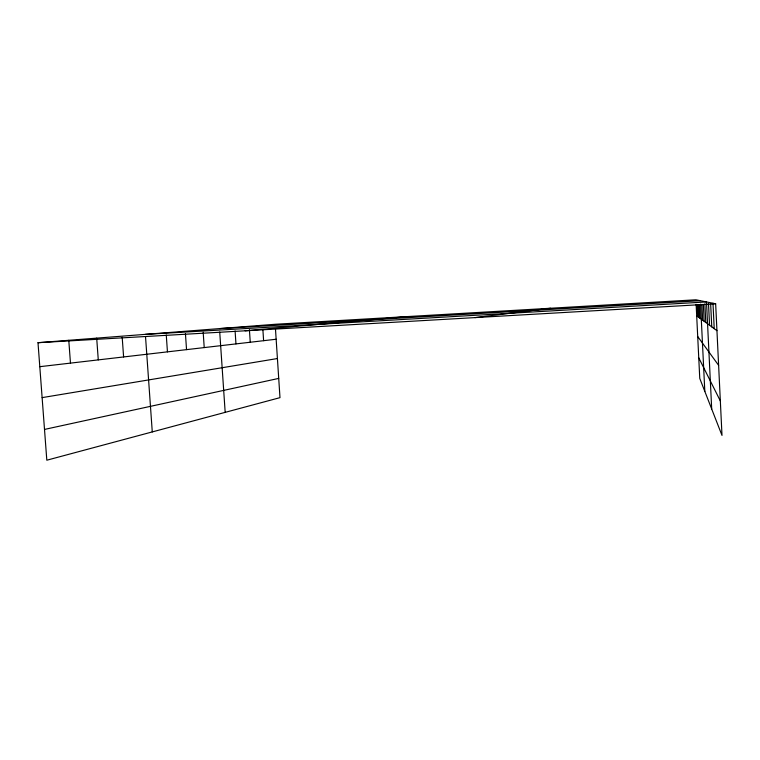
<?xml version="1.0" encoding="UTF-8"?>
<svg xmlns="http://www.w3.org/2000/svg" width="760" height="760" viewBox="0 0 760 760"><rect width="100%" height="100%" fill="white"/><g stroke="black" fill="none" stroke-linecap="round" stroke-linejoin="round"><path stroke-width="1.14" d="M44.508 429.428L278.72 378.404M42.123 397.623L277.419 358.54M474.886 317.613L550.62 308.247M39.805 366.681L276.155 339.235M245.128 330.799L407.721 316.559M275.471 328.88L279.984 397.651L46.816 460.208L38 342.694L275.167 324.273L695.903 299.791L715.654 303.791L722 435.413L699.76 378.423L696.131 304.37M219.498 328.595L700.387 300.694M145.369 334.352L706.496 301.938M38 342.694L715.654 303.791M696.692 315.818L716.946 330.676M697.699 336.509L718.618 365.332M698.744 357.798L720.337 400.947M68.78 340.299L70.471 363.118M96.691 338.133L98.278 359.888M145.53 336.699L152.275 431.917M122.198 337.316L123.605 356.953M185.43 333.555L186.542 349.638M166.269 334.989L167.447 351.861M235.087 330.942L235.961 343.9M219.725 332.015L225.178 412.357M203.177 332.243L204.221 347.586M262.884 329.669L263.615 340.689M249.413 329.716L250.249 342.247M706.553 303.088L711.702 409.022M704.881 303.905L705.783 322.487M703.361 304.798L704.159 321.299M701.898 304.361L702.667 320.207M700.558 304.161L704.814 391.372M699.361 304.893L700.007 318.26M698.212 304.788L698.82 317.385M697.139 304.731L697.718 316.578M712.984 303.249L714.219 328.672M710.657 303.915L711.769 326.876M708.5 303.477L709.564 325.261"/></g></svg>
